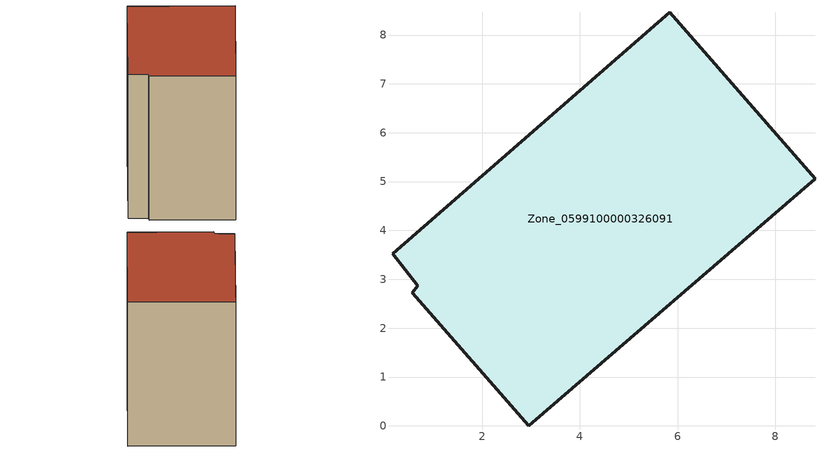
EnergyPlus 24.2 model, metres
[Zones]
Zone_0599100000326091
 floor ground (C_G): 0.68,2.87 0.16,3.52 5.84,8.47 8.81,5.06 2.95,0 0.57,2.73 z0
 wall outside (C_F): 8.81,5.06 5.84,8.47 0.16,3.52 0.68,2.87 0.57,2.73 2.95,0 8.81,5.06 z0:6.51
 roof outside (C_R): 0.16,3.52 0.68,2.87 0.57,2.73 2.95,0 8.81,5.06 5.84,8.47 z6.51
[BUILDING]
Pand.0599100000326091: North Axis=0; Terrain=City; Loads Convergence Tolerance Value=0.04; Temperature Convergence Tolerance Value=0.4; Solar Distribution=FullExterior; Maximum Number of Warmup Days=25; Minimum Number of Warmup Days=1
[Site:Location]
Rotterdam.The.Hague.AP_ZH_NLD Design_Conditions: Latitude=51.96; Longitude=4.45; Time Zone=1; Elevation=-4.5
[SITE:GROUNDTEMPERATURE:BUILDINGSURFACE]
18, 18, 18, 18, 18, 18, 18, 18, 18, 18, 18, 18
[MATERIAL] Thermal Absorptance=0.9; Solar Absorptance=0.7; Visible Absorptance=0.7
Name | Roughness | Thickness | Conductivity | Density | Specific Heat
G.TI.1946 | MediumSmooth | 0.15 | 1 | 540 | 1210
F.TI.1946 | Rough | 0.3 | 0.857143 | 1920 | 840
R.TI.1946 | MediumRough | 0.2 | 0.1 | 1500 | 1000
[CONSTRUCTION]
C_G: G.TI.1946
C_F: F.TI.1946
C_R: R.TI.1946
[ZONE]
Zone_0599100000326091: Type=1; Multiplier=1; Ceiling Height=Autocalculate; Volume=Autocalculate; Floor Area=autocalculate; Part of Total Floor Area=Yes
[ZONEINFILTRATION:DESIGNFLOWRATE]
Infil_Zone_0599100000326091: Zone or ZoneList or Space or SpaceList=Zone_0599100000326091; Schedule=AlwaysOn; Design Flow Rate Calculation Method=Flow/Area; Flow Rate per Floor Area=0.003; Constant Term Coefficient=1; Temperature Term Coefficient=0; Velocity Term Coefficient=0; Velocity Squared Term Coefficient=0
[HVACTEMPLATE:ZONE:IDEALLOADSAIRSYSTEM]
Zone_0599100000326091: Maximum Heating Supply Air Temperature=50; Minimum Cooling Supply Air Temperature=13; Maximum Heating Supply Air Humidity Ratio=0.0156; Minimum Cooling Supply Air Humidity Ratio=0.0077; Heating Limit=NoLimit; Cooling Limit=NoLimit; Dehumidification Control Type=ConstantSensibleHeatRatio; Cooling Sensible Heat Ratio=0.7; Dehumidification Setpoint=60; Humidification Control Type=None; Humidification Setpoint=30; Outdoor Air Method=None; Outdoor Air Flow Rate per Person=0.00944; Outdoor Air Flow Rate per Zone Floor Area=0; Outdoor Air Flow Rate per Zone=0; Demand Controlled Ventilation Type=None; Outdoor Air Economizer Type=NoEconomizer; Heat Recovery Type=None; Sensible Heat Recovery Effectiveness=0.7; Latent Heat Recovery Effectiveness=0.65
[ZONECONTROL:THERMOSTAT]
ThermostatControl_Zone_0599100000326091: Zone or ZoneList=Zone_0599100000326091; Control Type Schedule=DualSetpointControlType; Control 1=Thermostat_Zone_0599100000326091; Temperature Difference Between Cutout And Setpoint=0
[THERMOSTATSETPOINT:DUALSETPOINT]
Thermostat_Zone_0599100000326091: Heating Setpoint Temperature Schedule=HeatingSetpoint_Zone_0599100000326091; Cooling Setpoint Temperature Schedule=CoolingSetpoint_Zone_0599100000326091
[SCHEDULE:COMPACT]
HeatingSetpoint_Zone_0599100000326091: Through: 12/31, For: AllDays, Until: 24:00, 21
CoolingSetpoint_Zone_0599100000326091: Through: 12/31, For: AllDays, Until: 24:00, 24
DualSetpointControlType: Through: 12/31, For: AllDays, Until: 24:00, 4
AlwaysOn: Through: 12/31, For: AllDays, Until: 24:00, 1
